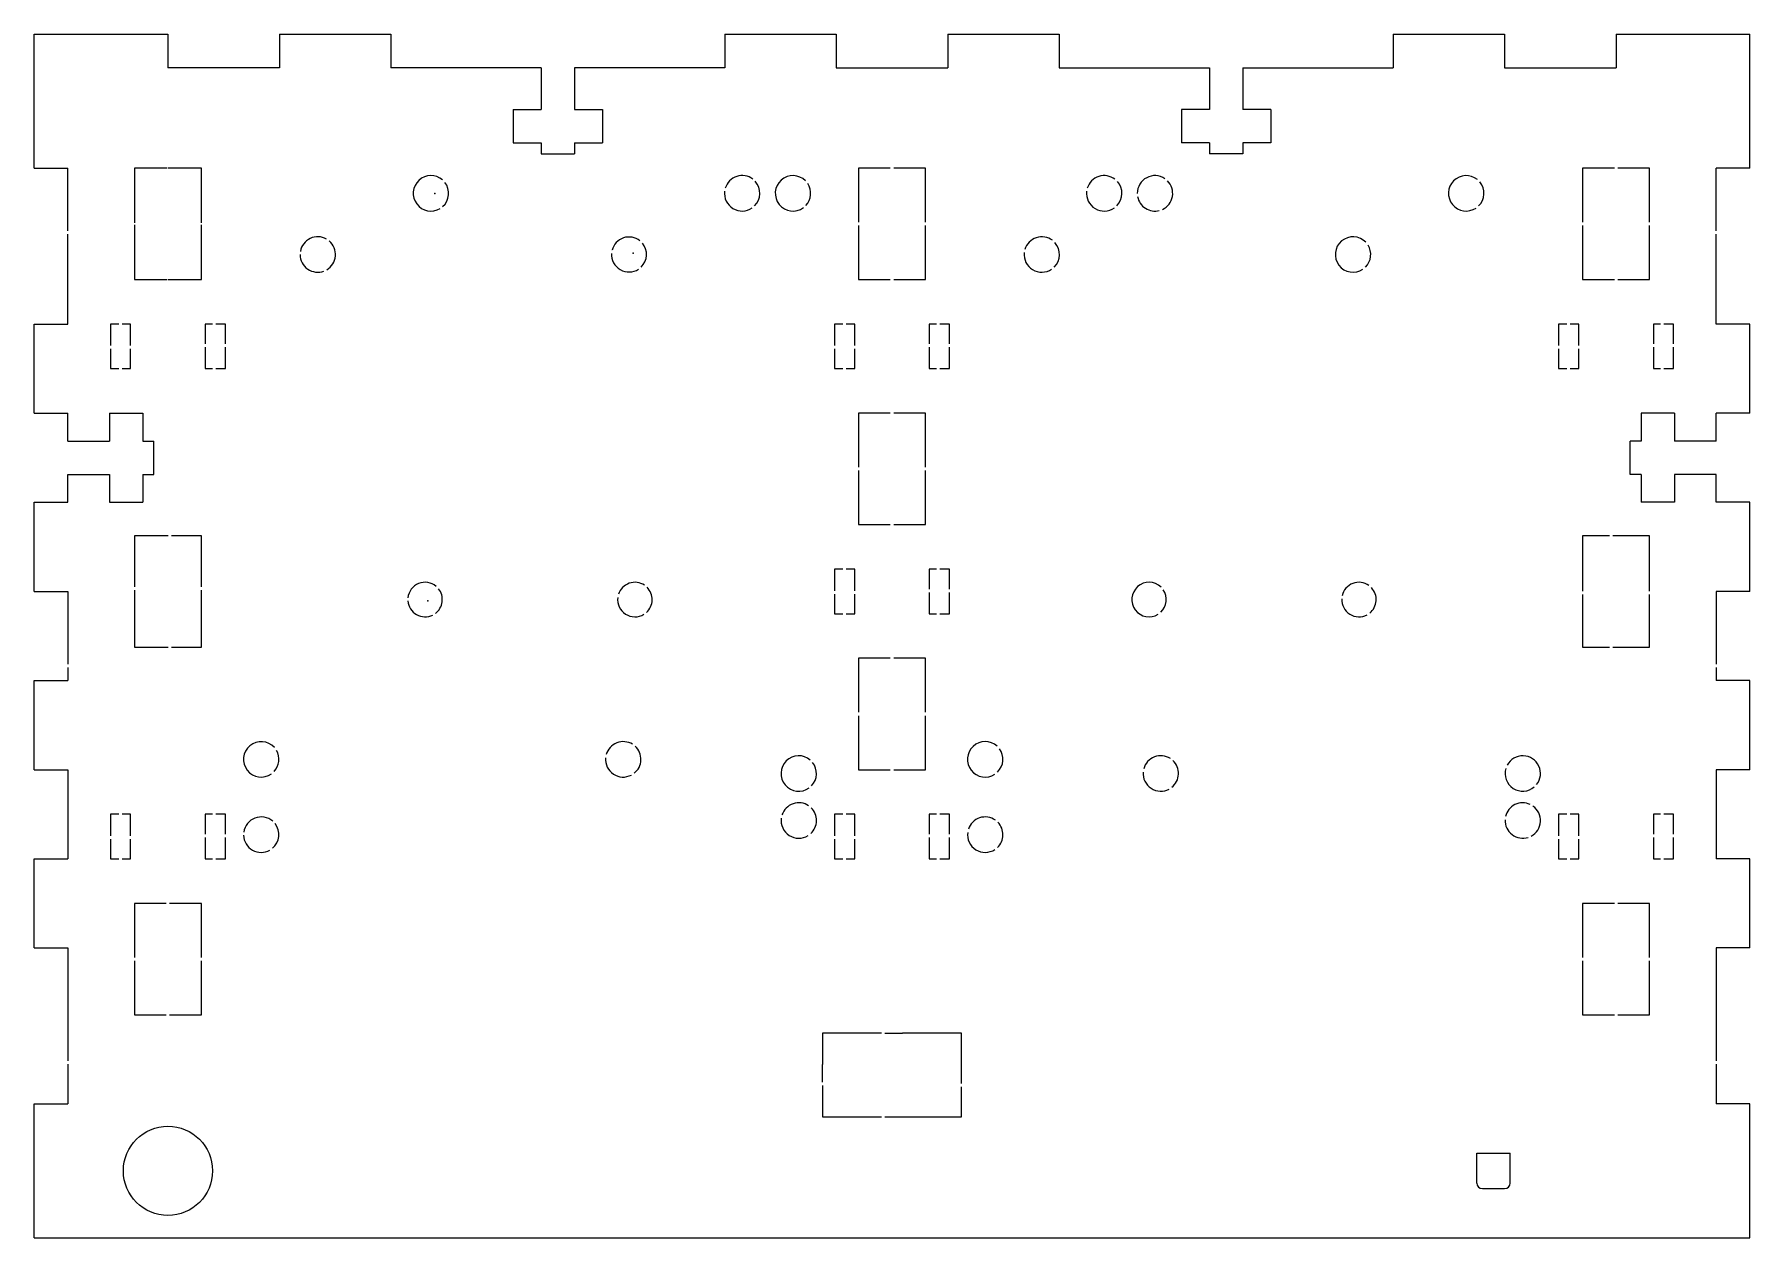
# Model space of a CAD drawing. Header units: centimetres. Extents: x -7.7 to 7.7, y -5.4 to 5.4.
import ezdxf

# ---------------------------------------------------------------- set-up
doc = ezdxf.new("R2010")
doc.units = ezdxf.units.CM
doc.header["$PDSIZE"] = -1

msp = doc.modelspace()

# ---------------------------------------------------------------- linework, layer by layer
at = {"color": 7, "linetype": 'Continuous', "lineweight": 25}
for p, q in [((-7.7, 4.2), (-7.7, 5.4)), ((-7.7, 5.4), (-6.5, 5.4)), ((-6.5, 5.4), (-6.5, 5.1)), ((-5.5, 5.4), (-5.5, 5.1)), ((-5.5, 5.4), (-4.5, 5.4)), ((-4.5, 5.4), (-4.5, 5.1)), ((-1.5, 5.4), (-1.5, 5.1)), ((-1.5, 5.4), (-0.5, 5.4)), ((-0.5, 5.4), (-0.5, 5.1)), ((0.5, 5.4), (0.5, 5.1)), ((0.5, 5.4), (1.5, 5.4)), ((1.5, 5.4), (1.5, 5.1)), ((4.5, 5.4), (4.5, 5.1)), ((4.5, 5.4), (5.5, 5.4)), ((5.5, 5.4), (5.5, 5.1)), ((6.5, 5.4), (6.5, 5.1)), ((6.5, 5.4), (7.7, 5.4)), ((7.7, 4.2), (7.7, 5.4)), ((-5.5, 5.1), (-6.5, 5.1)), ((-3.15, 5.1), (-4.5, 5.1)), ((-3.15, 5.1), (-3.15, 4.725)), ((-2.85, 5.1), (-2.85, 4.725)), ((-1.5, 5.1), (-2.85, 5.1)), ((-0.5, 5.1), (0.5, 5.1)), ((1.5, 5.1), (2.85, 5.1)), ((2.85, 5.1), (2.85, 4.725)), ((3.15, 5.1), (3.15, 4.725)), ((3.15, 5.1), (4.5, 5.1)), ((5.5, 5.1), (6.5, 5.1)), ((-3.4, 4.725), (-3.15, 4.725)), ((-3.4, 4.725), (-3.4, 4.425)), ((-2.85, 4.725), (-2.6, 4.725)), ((-2.6, 4.725), (-2.6, 4.425)), ((2.85, 4.725), (2.6, 4.725)), ((2.6, 4.725), (2.6, 4.425)), ((3.4, 4.725), (3.15, 4.725)), ((3.4, 4.725), (3.4, 4.425)), ((-3.4, 4.425), (-3.15, 4.425)), ((-3.15, 4.425), (-3.15, 4.327)), ((-3.15, 4.327), (-2.85, 4.327)), ((-2.85, 4.425), (-2.85, 4.327)), ((-2.85, 4.425), (-2.6, 4.425)), ((2.85, 4.425), (2.6, 4.425)), ((2.85, 4.425), (2.85, 4.327)), ((3.15, 4.327), (2.85, 4.327)), ((3.15, 4.425), (3.15, 4.327)), ((3.4, 4.425), (3.15, 4.425)), ((-7.7, 4.2), (-7.4, 4.2)), ((-7.4, 3.636), (-7.4, 4.2)), ((-6.8, 4.2), (-6.8, 3.709)), ((-6.511, 4.2), (-6.8, 4.2)), ((-6.2, 4.2), (-6.5, 4.2)), ((-6.2, 3.709), (-6.2, 4.2)), ((-0.3, 4.2), (-0.3, 3.715)), ((-0.015, 4.2), (-0.3, 4.2)), ((0.3, 4.2), (0.015, 4.2)), ((0.3, 3.715), (0.3, 4.2)), ((6.2, 4.2), (6.2, 3.715)), ((6.485, 4.2), (6.2, 4.2)), ((6.8, 4.2), (6.515, 4.2)), ((6.8, 3.715), (6.8, 4.2)), ((7.7, 4.2), (7.4, 4.2)), ((7.4, 3.636), (7.4, 4.2)), ((-7.4, 2.8), (-7.4, 3.606)), ((-6.8, 3.691), (-6.8, 3.2)), ((-6.2, 3.2), (-6.2, 3.691)), ((-0.3, 3.685), (-0.3, 3.2)), ((0.3, 3.2), (0.3, 3.685)), ((6.2, 3.685), (6.2, 3.2)), ((6.8, 3.2), (6.8, 3.685)), ((7.4, 2.8), (7.4, 3.606)), ((-6.8, 3.2), (-6.511, 3.2)), ((-6.5, 3.2), (-6.2, 3.2)), ((-0.3, 3.2), (-0.015, 3.2)), ((0.015, 3.2), (0.3, 3.2)), ((6.2, 3.2), (6.485, 3.2)), ((6.515, 3.2), (6.8, 3.2)), ((-7.7, 2), (-7.7, 2.8)), ((-7.7, 2.8), (-7.4, 2.8)), ((-7.015, 2.8), (-7.015, 2.606)), ((-6.942, 2.8), (-7.015, 2.8)), ((-6.835, 2.8), (-6.912, 2.8)), ((-6.835, 2.606), (-6.835, 2.8)), ((-6.165, 2.8), (-6.165, 2.621)), ((-6.1, 2.8), (-6.165, 2.8)), ((-5.985, 2.8), (-6.07, 2.8)), ((-5.985, 2.621), (-5.985, 2.8)), ((-0.515, 2.8), (-0.515, 2.606)), ((-0.442, 2.8), (-0.515, 2.8)), ((-0.335, 2.8), (-0.412, 2.8)), ((-0.335, 2.606), (-0.335, 2.8)), ((0.335, 2.8), (0.335, 2.621)), ((0.4, 2.8), (0.335, 2.8)), ((0.515, 2.8), (0.43, 2.8)), ((0.515, 2.621), (0.515, 2.8)), ((5.985, 2.8), (5.985, 2.606)), ((6.058, 2.8), (5.985, 2.8)), ((6.165, 2.8), (6.088, 2.8)), ((6.165, 2.606), (6.165, 2.8)), ((6.835, 2.8), (6.835, 2.621)), ((6.9, 2.8), (6.835, 2.8)), ((7.015, 2.8), (6.93, 2.8)), ((7.015, 2.621), (7.015, 2.8)), ((7.7, 2.8), (7.4, 2.8)), ((7.7, 2), (7.7, 2.8)), ((-7.015, 2.576), (-7.015, 2.4)), ((-6.835, 2.4), (-6.835, 2.576)), ((-6.165, 2.591), (-6.165, 2.4)), ((-5.985, 2.4), (-5.985, 2.591)), ((-0.515, 2.576), (-0.515, 2.4)), ((-0.335, 2.4), (-0.335, 2.576)), ((0.335, 2.591), (0.335, 2.4)), ((0.515, 2.4), (0.515, 2.591)), ((5.985, 2.576), (5.985, 2.4)), ((6.165, 2.4), (6.165, 2.576)), ((6.835, 2.591), (6.835, 2.4)), ((7.015, 2.4), (7.015, 2.591)), ((-7.015, 2.4), (-6.942, 2.4)), ((-6.912, 2.4), (-6.835, 2.4)), ((-6.165, 2.4), (-6.1, 2.4)), ((-6.07, 2.4), (-5.985, 2.4)), ((-0.515, 2.4), (-0.442, 2.4)), ((-0.412, 2.4), (-0.335, 2.4)), ((0.335, 2.4), (0.4, 2.4)), ((0.43, 2.4), (0.515, 2.4)), ((5.985, 2.4), (6.058, 2.4)), ((6.088, 2.4), (6.165, 2.4)), ((6.835, 2.4), (6.9, 2.4)), ((6.93, 2.4), (7.015, 2.4)), ((-7.7, 2), (-7.4, 2)), ((-7.4, 1.75), (-7.4, 2)), ((-7.025, 2), (-6.725, 2)), ((-7.025, 2), (-7.025, 1.75)), ((-6.725, 2), (-6.725, 1.75)), ((-0.3, 2), (-0.3, 1.515)), ((-0.015, 2), (-0.3, 2)), ((0.3, 2), (0.015, 2)), ((0.3, 1.515), (0.3, 2)), ((7.025, 2), (6.725, 2)), ((6.725, 2), (6.725, 1.75)), ((7.025, 2), (7.025, 1.75)), ((7.7, 2), (7.4, 2)), ((7.4, 1.75), (7.4, 2)), ((-7.4, 1.75), (-7.025, 1.75)), ((-6.725, 1.75), (-6.627, 1.75)), ((-6.627, 1.45), (-6.627, 1.75)), ((6.725, 1.75), (6.627, 1.75)), ((6.627, 1.45), (6.627, 1.75)), ((7.4, 1.75), (7.025, 1.75)), ((-7.4, 1.2), (-7.4, 1.45)), ((-7.4, 1.45), (-7.025, 1.45)), ((-7.025, 1.45), (-7.025, 1.2)), ((-6.725, 1.45), (-6.725, 1.2)), ((-6.725, 1.45), (-6.627, 1.45)), ((-0.3, 1.485), (-0.3, 1)), ((0.3, 1), (0.3, 1.485)), ((6.725, 1.45), (6.627, 1.45)), ((6.725, 1.45), (6.725, 1.2)), ((7.025, 1.45), (7.025, 1.2)), ((7.4, 1.45), (7.025, 1.45)), ((7.4, 1.2), (7.4, 1.45)), ((-7.7, 0.4), (-7.7, 1.2)), ((-7.7, 1.2), (-7.4, 1.2)), ((-7.025, 1.2), (-6.725, 1.2)), ((7.025, 1.2), (6.725, 1.2)), ((7.7, 1.2), (7.4, 1.2)), ((7.7, 0.4), (7.7, 1.2)), ((-0.3, 1), (-0.015, 1)), ((0.015, 1), (0.3, 1)), ((-6.8, 0.9), (-6.8, 0.441)), ((-6.498, 0.9), (-6.8, 0.9)), ((-6.2, 0.9), (-6.468, 0.9)), ((-6.2, 0.441), (-6.2, 0.9)), ((6.2, 0.9), (6.2, 0.403)), ((6.441, 0.9), (6.2, 0.9)), ((6.8, 0.9), (6.471, 0.9)), ((6.8, 0.403), (6.8, 0.9)), ((-0.515, 0.6), (-0.515, 0.406)), ((-0.442, 0.6), (-0.515, 0.6)), ((-0.335, 0.6), (-0.412, 0.6)), ((-0.335, 0.406), (-0.335, 0.6)), ((0.335, 0.6), (0.335, 0.421)), ((0.4, 0.6), (0.335, 0.6)), ((0.515, 0.6), (0.43, 0.6)), ((0.515, 0.421), (0.515, 0.6)), ((-7.7, 0.4), (-7.4, 0.4)), ((-7.4, 0.4), (-7.4, -0.252)), ((-6.8, 0.411), (-6.8, -0.1)), ((-6.2, -0.1), (-6.2, 0.411)), ((-0.515, 0.376), (-0.515, 0.2)), ((-0.335, 0.2), (-0.335, 0.376)), ((0.335, 0.391), (0.335, 0.2)), ((0.515, 0.2), (0.515, 0.391)), ((6.2, 0.373), (6.2, -0.1)), ((6.8, -0.1), (6.8, 0.373)), ((7.7, 0.4), (7.4, 0.4)), ((7.4, 0.4), (7.4, -0.252)), ((-0.515, 0.2), (-0.442, 0.2)), ((-0.412, 0.2), (-0.335, 0.2)), ((0.335, 0.2), (0.4, 0.2)), ((0.43, 0.2), (0.515, 0.2)), ((-6.8, -0.1), (-6.498, -0.1)), ((-6.468, -0.1), (-6.2, -0.1)), ((6.2, -0.1), (6.441, -0.1)), ((6.471, -0.1), (6.8, -0.1)), ((-7.4, -0.282), (-7.4, -0.4)), ((-0.3, -0.2), (-0.3, -0.685)), ((-0.015, -0.2), (-0.3, -0.2)), ((0.3, -0.2), (0.015, -0.2)), ((0.3, -0.685), (0.3, -0.2)), ((7.4, -0.282), (7.4, -0.4)), ((-7.7, -1.2), (-7.7, -0.4)), ((-7.7, -0.4), (-7.4, -0.4)), ((7.7, -0.4), (7.4, -0.4)), ((7.7, -1.2), (7.7, -0.4)), ((-0.3, -0.715), (-0.3, -1.2)), ((0.3, -1.2), (0.3, -0.715)), ((-7.7, -1.2), (-7.4, -1.2)), ((-7.4, -1.2), (-7.4, -2)), ((-0.3, -1.2), (-0.015, -1.2)), ((0.015, -1.2), (0.3, -1.2)), ((7.7, -1.2), (7.4, -1.2)), ((7.4, -1.2), (7.4, -2)), ((-7.015, -1.6), (-7.015, -1.794)), ((-6.942, -1.6), (-7.015, -1.6)), ((-6.835, -1.6), (-6.912, -1.6)), ((-6.835, -1.794), (-6.835, -1.6)), ((-6.165, -1.6), (-6.165, -1.779)), ((-6.1, -1.6), (-6.165, -1.6)), ((-5.985, -1.6), (-6.07, -1.6)), ((-5.985, -1.779), (-5.985, -1.6)), ((-0.515, -1.6), (-0.515, -1.794)), ((-0.442, -1.6), (-0.515, -1.6)), ((-0.335, -1.6), (-0.412, -1.6)), ((-0.335, -1.794), (-0.335, -1.6)), ((0.335, -1.6), (0.335, -1.779)), ((0.4, -1.6), (0.335, -1.6)), ((0.515, -1.6), (0.43, -1.6)), ((0.515, -1.779), (0.515, -1.6)), ((5.985, -1.6), (5.985, -1.794)), ((6.058, -1.6), (5.985, -1.6)), ((6.165, -1.6), (6.088, -1.6)), ((6.165, -1.794), (6.165, -1.6)), ((6.835, -1.6), (6.835, -1.779)), ((6.9, -1.6), (6.835, -1.6)), ((7.015, -1.6), (6.93, -1.6)), ((7.015, -1.779), (7.015, -1.6)), ((-7.015, -1.824), (-7.015, -2)), ((-6.835, -2), (-6.835, -1.824)), ((-6.165, -1.809), (-6.165, -2)), ((-5.985, -2), (-5.985, -1.809)), ((-0.515, -1.824), (-0.515, -2)), ((-0.335, -2), (-0.335, -1.824)), ((0.335, -1.809), (0.335, -2)), ((0.515, -2), (0.515, -1.809)), ((5.985, -1.824), (5.985, -2)), ((6.165, -2), (6.165, -1.824)), ((6.835, -1.809), (6.835, -2)), ((7.015, -2), (7.015, -1.809)), ((-7.7, -2.8), (-7.7, -2)), ((-7.7, -2), (-7.4, -2)), ((-7.015, -2), (-6.942, -2)), ((-6.912, -2), (-6.835, -2)), ((-6.165, -2), (-6.1, -2)), ((-6.07, -2), (-5.985, -2)), ((-0.515, -2), (-0.442, -2)), ((-0.412, -2), (-0.335, -2)), ((0.335, -2), (0.4, -2)), ((0.43, -2), (0.515, -2)), ((5.985, -2), (6.058, -2)), ((6.088, -2), (6.165, -2)), ((6.835, -2), (6.9, -2)), ((6.93, -2), (7.015, -2)), ((7.7, -2), (7.4, -2)), ((7.7, -2.8), (7.7, -2)), ((-6.8, -2.4), (-6.8, -2.885)), ((-6.515, -2.4), (-6.8, -2.4)), ((-6.2, -2.4), (-6.485, -2.4)), ((-6.2, -2.885), (-6.2, -2.4)), ((6.2, -2.4), (6.2, -2.885)), ((6.485, -2.4), (6.2, -2.4)), ((6.8, -2.4), (6.515, -2.4)), ((6.8, -2.885), (6.8, -2.4)), ((-7.7, -2.8), (-7.4, -2.8)), ((-7.4, -2.8), (-7.4, -3.814)), ((-6.8, -2.915), (-6.8, -3.4)), ((-6.2, -3.4), (-6.2, -2.915)), ((6.2, -2.915), (6.2, -3.4)), ((6.8, -3.4), (6.8, -2.915)), ((7.7, -2.8), (7.4, -2.8)), ((7.4, -2.8), (7.4, -3.814)), ((-6.8, -3.4), (-6.515, -3.4)), ((-6.485, -3.4), (-6.2, -3.4)), ((6.2, -3.4), (6.485, -3.4)), ((6.515, -3.4), (6.8, -3.4)), ((-0.625, -3.565), (-0.625, -3.846)), ((-0.093, -3.565), (-0.625, -3.565)), ((0.625, -3.565), (0.093, -3.565)), ((0.625, -3.846), (0.625, -3.565)), ((-7.4, -3.844), (-7.4, -4.2)), ((7.4, -3.844), (7.4, -4.2)), ((-0.625, -4.034), (-0.625, -4.315)), ((0.625, -4.315), (0.625, -4.047)), ((-7.7, -5.4), (-7.7, -4.2)), ((-7.7, -4.2), (-7.4, -4.2)), ((7.7, -4.2), (7.4, -4.2)), ((7.7, -5.4), (7.7, -4.2)), ((-0.625, -4.315), (-0.093, -4.315)), ((0.093, -4.315), (0.625, -4.315)), ((5.25, -4.64), (5.55, -4.64)), ((5.25, -4.91), (5.25, -4.64)), ((5.55, -4.91), (5.55, -4.64)), ((5.3, -4.96), (5.5, -4.96)), ((-7.7, -5.4), (7.7, -5.4))]:
    msp.add_line(p, q, dxfattribs=at)
at = {"color": 7, "linetype": 'Continuous'}
msp.add_line((-2.515, 3.463), (-2.514, 3.463), dxfattribs=at)
for p, q in [((-0.063, -3.565), (0.093, -3.565)), ((-0.625, -4.004), (-0.625, -3.846)), ((0.625, -4.017), (0.625, -3.846)), ((-0.063, -4.315), (0.093, -4.315))]:
    msp.add_line(p, q)
at = {"color": 7, "linetype": 'Continuous', "lineweight": 25}
msp.add_circle((-6.5, -4.8), 0.4, dxfattribs=at)
for centre, radius, start, end in [((-4.139, 3.973), 0.159, 48.9094, 300.8549), ((-4.139, 3.973), 0.159, 311.3517, 38.0207), ((-1.345, 3.973), 0.159, 53.3359, 162.5875), ((-1.345, 3.973), 0.159, 314.7476, 42.665), ((-0.889, 3.973), 0.159, 44.7543, 306.0329), ((-0.889, 3.973), 0.159, 316.679, 33.5851), ((1.905, 3.973), 0.159, 52.5294, 162.5875), ((1.905, 3.973), 0.159, 315.5768, 41.8246), ((2.361, 3.973), 0.159, 55.7027, 180.3427), ((2.361, 3.973), 0.159, 294.7337, 45.1172), ((5.155, 3.973), 0.159, 50.7698, 303.7644), ((5.155, 3.973), 0.159, 314.3334, 39.9822), ((-1.345, 3.973), 0.159, 173.2615, 304.1662), ((1.905, 3.973), 0.159, 173.2615, 304.9692), ((2.361, 3.973), 0.159, 190.8297, 284.1157), ((-5.155, 3.424), 0.159, 60.4044, 169.9299), ((-5.155, 3.424), 0.159, 300.4044, 49.9299), ((-2.361, 3.424), 0.157, 51.1672, 165.7298), ((1.345, 3.424), 0.159, 53.1704, 163.4098), ((4.139, 3.424), 0.159, 43.5845, 304.0161), ((-5.155, 3.424), 0.159, 180.4044, 289.9299), ((-2.361, 3.424), 0.157, 176.381, 303.1325), ((-2.361, 3.424), 0.157, 313.7696, 40.3103), ((1.345, 3.424), 0.159, 174.0527, 303.5428), ((1.345, 3.424), 0.159, 314.1053, 42.4927), ((4.139, 3.424), 0.159, 314.5928, 32.3214), ((-4.192, 0.327), 0.155, 49.9083, 173.7501), ((-2.308, 0.327), 0.155, 56.0082, 162.3635), ((2.308, 0.327), 0.155, 46.2738, 301.9314), ((4.192, 0.327), 0.155, 54.4922, 167.1232), ((-4.192, 0.327), 0.155, 184.4418, 296.1671), ((-4.192, 0.327), 0.155, 306.8612, 38.8054), ((-2.308, 0.327), 0.155, 173.3003, 301.2408), ((-2.308, 0.327), 0.155, 312.0031, 45.1716), ((2.308, 0.327), 0.155, 312.7099, 34.9383), ((4.192, 0.327), 0.155, 177.9057, 298.1605), ((4.192, 0.327), 0.155, 308.871, 43.6029), ((-5.663, -1.107), 0.159, 41.885, 305.6262), ((-5.663, -1.107), 0.159, 316.2571, 30.4728), ((-2.413, -1.107), 0.159, 58.0722, 164.311), ((-2.413, -1.107), 0.159, 308.2399, 47.5522), ((-0.837, -1.234), 0.159, 49.3074, 305.6033), ((0.837, -1.107), 0.159, 47.8743, 303.29), ((0.837, -1.107), 0.159, 313.8452, 36.923), ((2.413, -1.234), 0.159, 57.2603, 164.6339), ((5.663, -1.234), 0.159, 321.4373, 152.1536), ((-2.413, -1.107), 0.159, 174.9224, 297.7883), ((-0.837, -1.234), 0.159, 316.2333, 38.4415), ((2.413, -1.234), 0.159, 175.2346, 298.2888), ((2.413, -1.234), 0.159, 308.7457, 46.72), ((5.663, -1.234), 0.159, 163.4296, 310.5779), ((-0.837, -1.656), 0.159, 56.0962, 161.7559), ((5.663, -1.656), 0.159, 65.3964, 167.0716), ((5.663, -1.656), 0.159, 298.2208, 54.9592), ((-5.663, -1.783), 0.159, 49.6009, 171.5406), ((-5.663, -1.783), 0.159, 309.6061, 38.7515), ((-0.837, -1.656), 0.159, 172.4636, 302.2065), ((-0.837, -1.656), 0.159, 312.7332, 45.523), ((0.837, -1.783), 0.159, 55.0005, 161.8695), ((0.837, -1.783), 0.159, 313.7444, 44.3919), ((5.663, -1.656), 0.159, 177.603, 287.7042), ((-5.663, -1.783), 0.159, 181.9944, 299.1385), ((0.837, -1.783), 0.159, 172.5725, 303.192), ((5.3, -4.91), 0.05, 180, 270), ((5.5, -4.91), 0.05, 270, 0)]:
    msp.add_arc(centre, radius, start, end, dxfattribs=at)
at = {"color": 7, "linetype": 'Continuous'}
for p in [(-4.103, 3.971), (-2.325, 3.435), (-4.166, 0.316)]:
    msp.add_point(p, dxfattribs=at)

doc.saveas('drawing.dxf')
